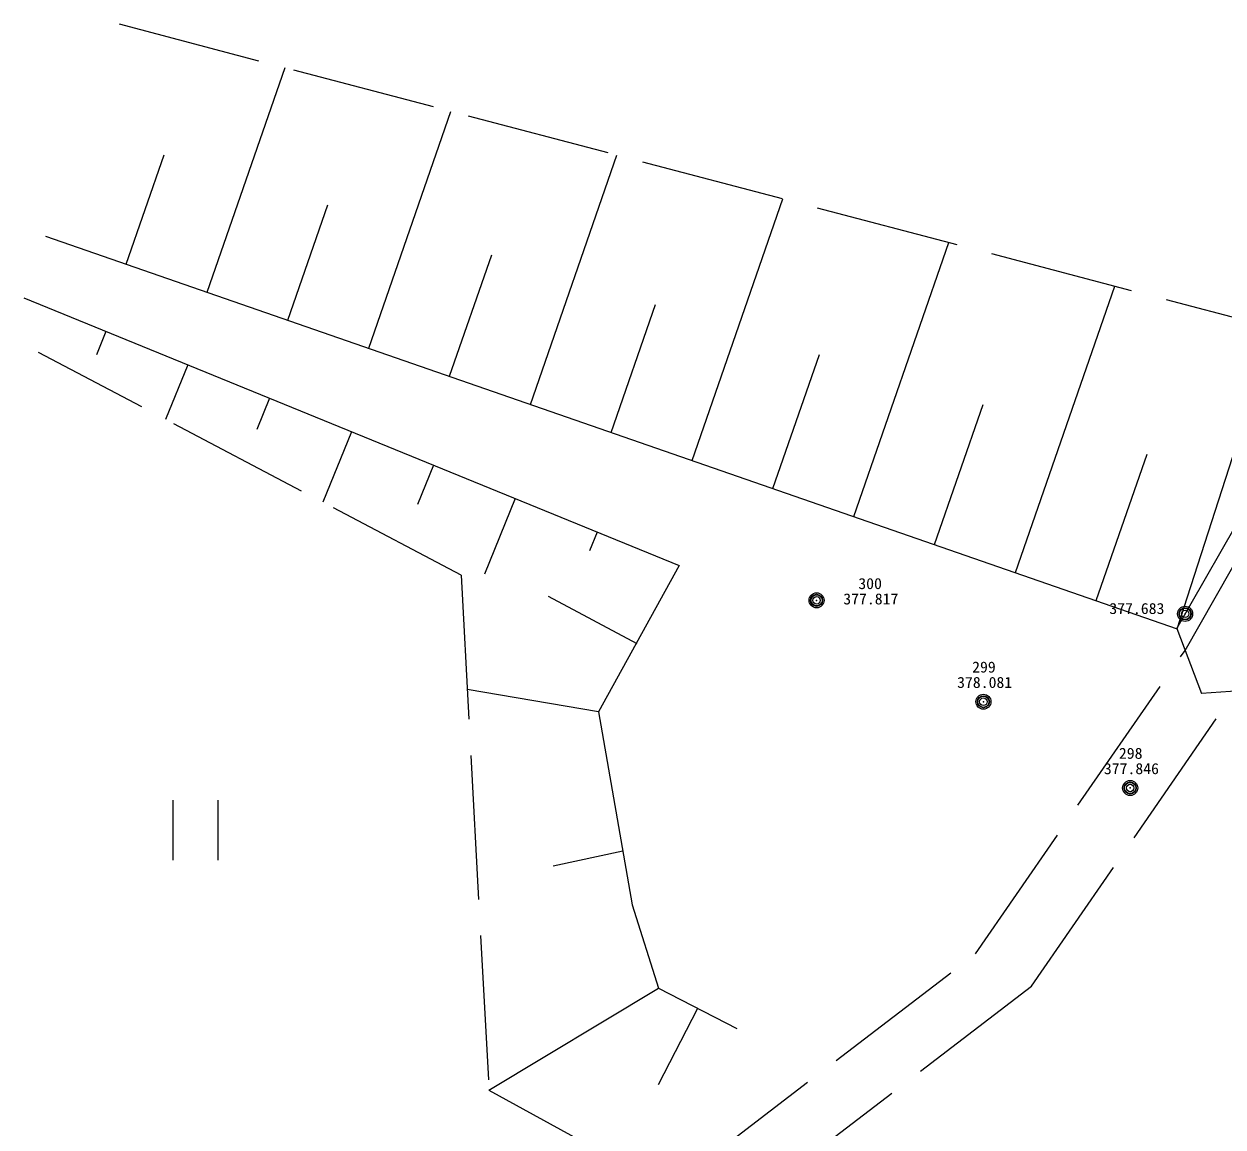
# Model space of a CAD drawing. Units: millimetres, scale not verified. Extents: x -77100 to 77100, y -52400 to 52400.
# Drawn here: x -17145 to -7178, y 8309 to 17479 of the extents above; entities that cross this region are included whole.
import ezdxf
from ezdxf.enums import TextEntityAlignment as Align

# ---------------------------------------------------------------- set-up
doc = ezdxf.new("R2010")
doc.units = ezdxf.units.MM
doc.header["$LTSCALE"] = 200
doc.header["$PDMODE"] = 32
doc.header["$PDSIZE"] = 100
doc.linetypes.add('DASHED', pattern=[7.5, 6, -1.5])
doc.layers.add('0-0_D-BGD', color=7, linetype='Continuous', lineweight=13)
doc.layers.add('0-1_D-BGD-HTXT', color=251, linetype='Continuous', lineweight=13)
doc.styles.add('ＭＳ ゴシック', font='')
doc.styles.get('ＭＳ ゴシック').set_extended_font_data('MS Gothic')

msp = doc.modelspace()

# ---------------------------------------------------------------- linework, layer by layer
at = {"layer": '0-0_D-BGD', "linetype": 'DASHED'}
for p, q in [((-16354.8, 17478.6), (-6752.8, 14951.6)), ((-13511.3, 12896.8), (-17024.8, 14747.6))]:
    msp.add_line(p, q, dxfattribs=at)
at = {"layer": '0-0_D-BGD'}
for p, q in [((-15622.7, 15249.2), (-14975.2, 17115.5)), ((-14278.9, 14783), (-13595.6, 16752.4)), ((-16294.6, 15482.3), (-15979.8, 16389.7)), ((-12935.1, 14316.7), (-12216, 16389.3)), ((-14950.8, 15016.1), (-14618.1, 15975)), ((-11591.3, 13850.4), (-10836.4, 16026.2)), ((-16966.5, 15715.5), (-7559.9, 12451.7)), ((-10247.5, 13384.2), (-9456.8, 15663.2)), ((-13607, 14549.8), (-13256.4, 15560.3)), ((-8903.7, 12917.9), (-8077.1, 15300.1)), ((-17145, 15201.2), (-11699.4, 12977.1)), ((-12263.2, 14083.6), (-11894.7, 15145.7)), ((-7559.9, 12451.7), (-6752.8, 14951.6)), ((-16464.3, 14923.2), (-16543.4, 14729.4)), ((-10919.4, 13617.3), (-10533, 14731)), ((-15783.6, 14645.2), (-15968.9, 14191.4)), ((-15102.9, 14367.2), (-15209.1, 14107.1)), ((-9575.6, 13151.1), (-9171.3, 14316.3)), ((-7563.1, 12452.8), (-6539, 14243.2)), ((-14422.2, 14089.2), (-14661.7, 13502.8)), ((-8231.8, 12684.8), (-7809.6, 13901.7)), ((-13741.5, 13811.2), (-13874.8, 13484.8)), ((-13060.8, 13533.2), (-13317.2, 12905.4)), ((-12380.1, 13255.1), (-12444.2, 13098.2)), ((-12048.4, 12325.4), (-12785.7, 12719.1)), ((-7563.1, 12452.8), (-7357.8, 11912.6)), ((-12368.8, 11761.6), (-13459.9, 11947.5)), ((-6896.3, 11944.2), (-7357.8, 11912.6)), ((-15906, 10527.6), (-15906, 11027.6)), ((-15531, 10527.6), (-15531, 11027.6)), ((-12167.4, 10602.9), (-12746.7, 10477.5)), ((-13279.8, 8616.6), (-11871.8, 9464.6)), ((-11545.6, 9295.8), (-11874.1, 8660.8))]:
    msp.add_line(p, q, dxfattribs=at)
for points in [[(-7494.1, 12271.3), (-6982.5, 13165.8), (-6920.4, 13274.3), (-6408.8, 14168.8), (-5695.7, 15053.5)], [(-7494.1, 12271.3), (-6982.5, 13165.8), (-6920.4, 13274.3), (-6408.8, 14168.8)], [(-11699.4, 12977.1), (-12368.8, 11761.6), (-12089.8, 10156.6), (-11871.8, 9464.6), (-11219.4, 9127.1)]]:
    msp.add_lwpolyline(points, dxfattribs=at)
at = {"layer": '0-0_D-BGD', "linetype": 'DASHED'}
for points in [[(-13511.3, 12896.8), (-13279.8, 8616.6), (-11929.5, 7876.1)], [(-11586.4, 7952), (-9236.3, 9749.3), (-7494.1, 12271.3)], [(-10884.8, 7862.7), (-8769.7, 9480.3), (-7076.2, 11931.9)]]:
    msp.add_lwpolyline(points, dxfattribs=at)
at = {"layer": '0-1_D-BGD-HTXT'}
for centre, radius in [((-10556.9, 12687.5), 62.5), ((-10556.9, 12687.5), 46.9), ((-10556.9, 12687.5), 31.2), ((-7493, 12575.4), 62.5), ((-7493, 12575.4), 46.9), ((-7493, 12575.4), 31.2), ((-9169.8, 11844.6), 62.5), ((-9169.8, 11844.6), 46.9), ((-9169.8, 11844.6), 31.2), ((-7949.8, 11127.6), 62.5), ((-7949.8, 11127.6), 46.9), ((-7949.8, 11127.6), 31.2)]:
    msp.add_circle(centre, radius, dxfattribs=at)
for p in [(-10556.9, 12687.5), (-7493, 12575.4), (-9169.8, 11844.6)]:
    msp.add_point(p, dxfattribs=at)
at = {"layer": '0-1_D-BGD-HTXT', "color": 7}
msp.add_point((-7949.8, 11127.6), dxfattribs=at)

# ---------------------------------------------------------------- texts
at = {"layer": '0-1_D-BGD-HTXT', "style": 'ＭＳ ゴシック', "width": 1.05}
for s, p in [('300', (-10209.8, 12753.7)), ('377.817', (-10334.8, 12626.2)), ('377.683', (-8123.3, 12546.4)), ('299', (-9263.6, 12059.6)), ('378.081', (-9388.6, 11932.1)), ('298', (-8043.6, 11342.6)), ('377.846', (-8168.6, 11215.1))]:
    msp.add_text(s, height=91.64, dxfattribs=at).set_placement(p, align=Align.BOTTOM_LEFT)

doc.saveas('drawing.dxf')
